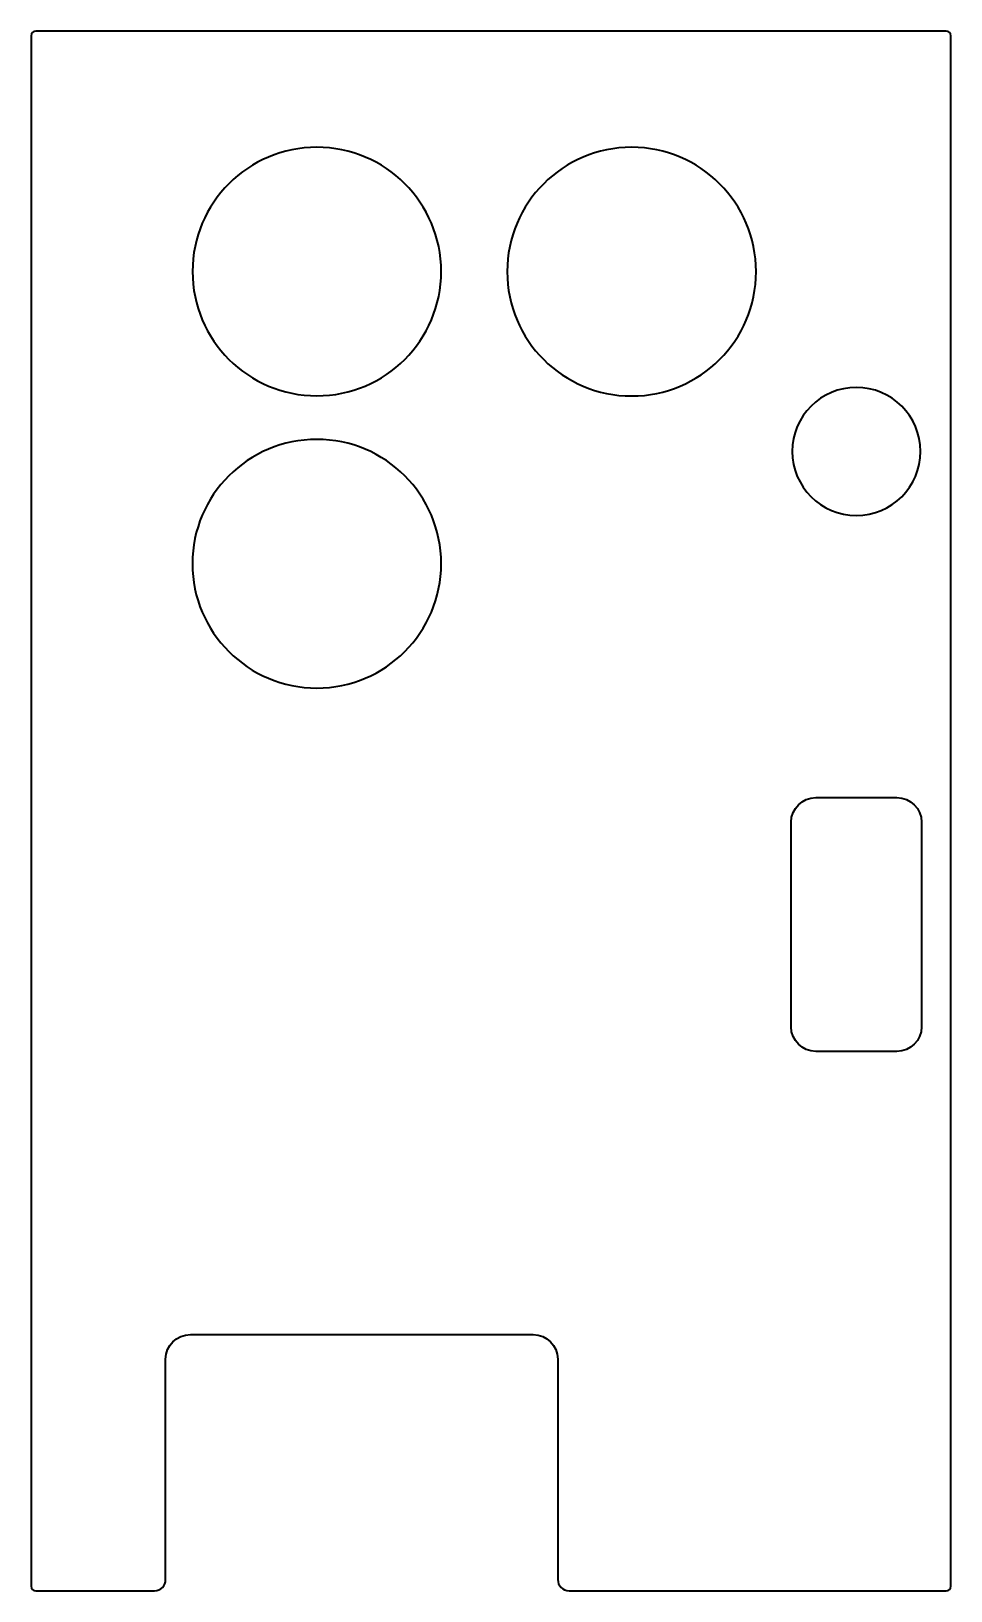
# Model space of a CAD drawing. Header units: millimetres. Extents: x 83.7 to 124.6, y 148.4 to 217.8.
import ezdxf

# ---------------------------------------------------------------- set-up
doc = ezdxf.new("R2010")
doc.units = ezdxf.units.MM
doc.header["$LTSCALE"] = 0.75
doc.layers.add('Visible', color=7, linetype='Continuous', lineweight=35)

msp = doc.modelspace()

# ---------------------------------------------------------------- linework, layer by layer
at = {"layer": 'Visible'}
for p, q in [((83.723586, 217.622461), (83.723586, 148.622461)), ((124.423586, 217.822461), (83.923586, 217.822461)), ((124.623586, 148.622461), (124.623586, 217.622461)), ((118.623586, 183.722461), (122.223586, 183.722461)), ((117.523586, 173.522461), (117.523586, 182.622461)), ((123.323586, 182.622461), (123.323586, 173.522461)), ((122.223586, 172.422461), (118.623586, 172.422461)), ((90.803586, 159.826261), (106.043586, 159.826261)), ((89.703586, 148.922461), (89.703586, 158.726261)), ((107.143586, 158.726261), (107.143586, 148.922461)), ((83.923586, 148.422461), (89.203586, 148.422461)), ((107.643586, 148.422461), (124.423586, 148.422461))]:
    msp.add_line(p, q, dxfattribs=at)
at = {"layer": 'Visible', "extrusion": (0, 0, -1)}
for centre, radius in [((-96.428686, 207.126785), 5.529905), ((-110.428686, 207.122461), 5.5332), ((-120.423586, 199.122461), 2.85), ((-96.425373, 194.12679), 5.532048)]:
    msp.add_circle(centre, radius, dxfattribs=at)
at = {"layer": 'Visible'}
for centre, radius, start, end in [((83.923586, 217.622461), 0.2, 90, 180), ((124.423586, 217.622461), 0.2, 0, 90), ((83.923586, 148.622461), 0.2, 180, 270), ((89.203586, 148.922461), 0.5, 270, 0), ((107.643586, 148.922461), 0.5, 180, 270), ((124.423586, 148.622461), 0.2, 270, 0)]:
    msp.add_arc(centre, radius, start, end, dxfattribs=at)
at = {"layer": 'Visible', "extrusion": (0, 0, -1)}
for centre, start, end in [((-118.623586, 182.622461), 0, 90), ((-122.223586, 182.622461), 90, 180), ((-118.623586, 173.522461), 270, 0), ((-122.223586, 173.522461), 180, 270), ((-90.803586, 158.726261), 0, 90), ((-106.043586, 158.726261), 90, 180)]:
    msp.add_arc(centre, 1.1, start, end, dxfattribs=at)

doc.saveas('drawing.dxf')
